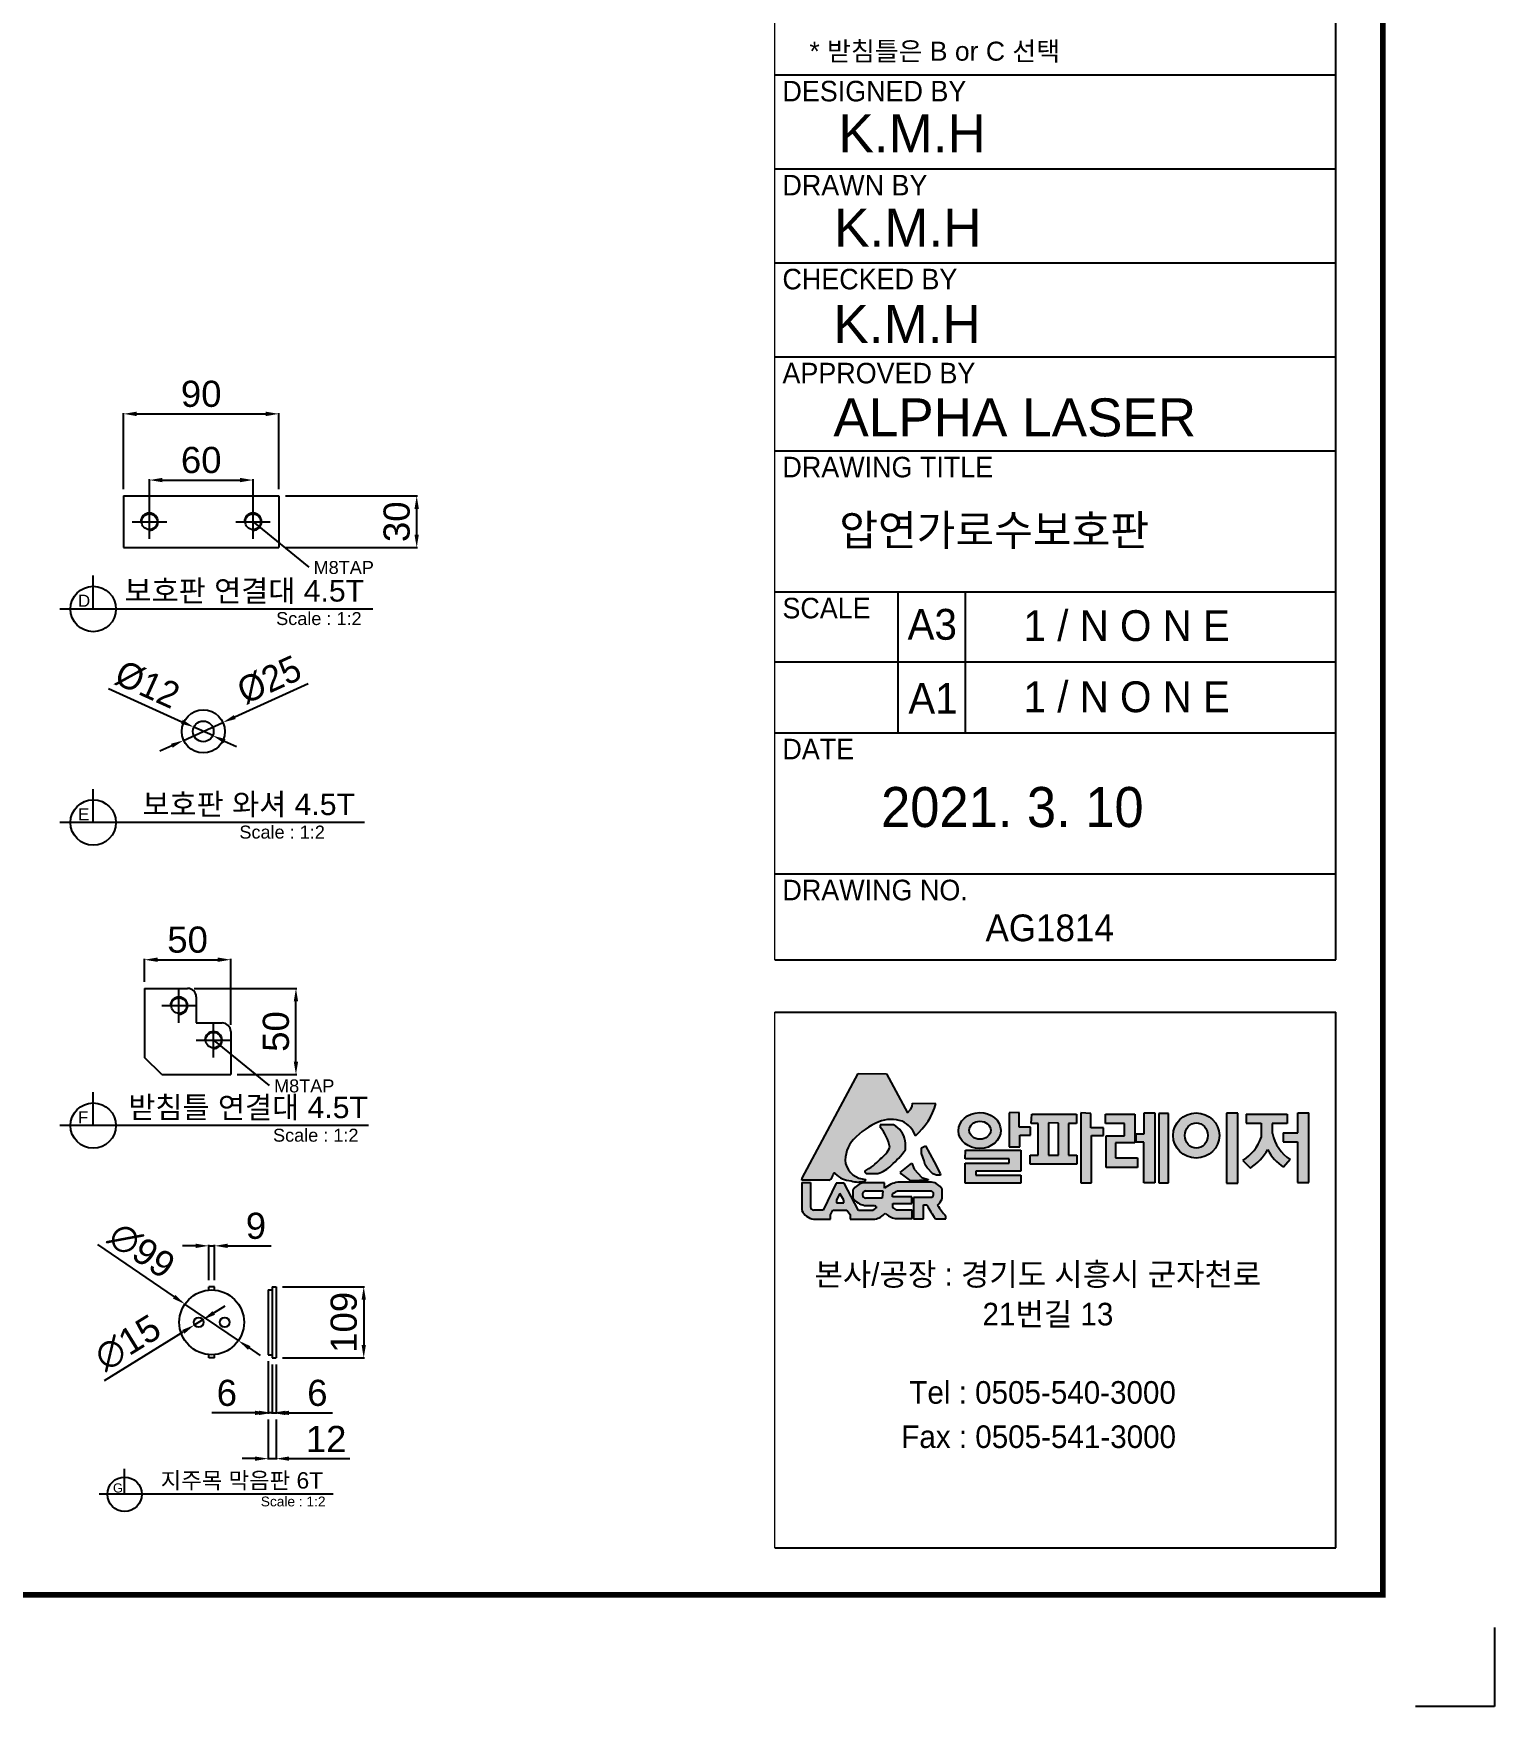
# Model space of a CAD drawing. Header units: millimetres. Extents: x 28890 to 36061, y -49849 to -44778.
# Drawn here: x 33828 to 36061, y -49849 to -47290 of the extents above; entities that cross this region are included whole.
import ezdxf
from ezdxf.enums import TextEntityAlignment as Align

# ---------------------------------------------------------------- set-up
doc = ezdxf.new("R2010")
doc.units = ezdxf.units.MM
doc.layers.add('LAYOUT', color=7, linetype='Continuous')
doc.layers.add('TEXT', color=7, linetype='Continuous')
doc.styles.add('H', font='')
doc.styles.get("Standard").update_dxf_attribs({"font": 'arial.ttf'})
doc.styles.get('H').set_extended_font_data('Dotum')
doc.dimstyles.new('ISO-25', dxfattribs={"dimtxt": 40, "dimasz": 20, "dimexe": 1.25, "dimexo": 10, "dimgap": 10, "dimtad": 1, "dimdec": 0, "dimtxsty": 'Standard', "dimcen": 2.5, "dimclrd": 3, "dimclre": 3, "dimclrt": 3, "dimadec": 0, "dimazin": 0, "dimtfac": 1, "dimtdec": 0, "dimtmove": 0, "dimatfit": 3, "dimfxl": 1, "dimarcsym": 0})

# ---------------------------------------------------------------- blocks, each defined once
blk = doc.blocks.new('*D14')
at = {"color": 3, "lineweight": -2, "transparency": 16777216}
for p, q in [((33965.2, -47987.6), (33965.2, -47871)), ((33985.2, -47872.2), (34182.8, -47872.2)), ((34202.8, -47987.6), (34202.8, -47871))]:
    blk.add_line(p, q, dxfattribs=at)
at = {"color": 3, "transparency": 16777216}
for points in [[(33985.2, -47868.9), (33985.2, -47875.6), (33965.2, -47872.2)], [(34182.8, -47868.9), (34182.8, -47875.6), (34202.8, -47872.2)]]:
    blk.add_solid(points, dxfattribs=at)
at = {"layer": 'Defpoints', "color": 0, "transparency": 16777216}
for p in [(34202.8, -47872.2), (33965.2, -47997.6), (34202.8, -47997.6)]:
    blk.add_point(p, dxfattribs=at)
at = {"color": 3, "transparency": 16777216, "insert": (34084, -47841.8), "char_height": 40, "attachment_point": 5}
blk.add_mtext('90', dxfattribs=at)
blk = doc.blocks.new('*D15')
at = {"color": 3, "lineweight": -2, "transparency": 16777216}
for p, q in [((34212.8, -47997.6), (34414.7, -47997.6)), ((34413.5, -48056.8), (34413.5, -48017.6)), ((34212.8, -48076.8), (34414.7, -48076.8))]:
    blk.add_line(p, q, dxfattribs=at)
at = {"color": 3, "transparency": 16777216}
for points in [[(34410.1, -48017.6), (34416.8, -48017.6), (34413.5, -47997.6)], [(34410.1, -48056.8), (34416.8, -48056.8), (34413.5, -48076.8)]]:
    blk.add_solid(points, dxfattribs=at)
at = {"layer": 'Defpoints', "color": 0, "transparency": 16777216}
for p in [(34202.8, -47997.6), (34413.5, -47997.6), (34202.8, -48076.8)]:
    blk.add_point(p, dxfattribs=at)
at = {"color": 3, "transparency": 16777216, "insert": (34383, -48037.2), "char_height": 40, "attachment_point": 5, "rotation": 90}
blk.add_mtext('30', dxfattribs=at)
blk = doc.blocks.new('*D16')
at = {"color": 3, "lineweight": -2, "transparency": 16777216}
for p, q in [((34247.5, -48284.9), (34135.4, -48335.9)), ((34057.1, -48371.6), (34117.2, -48344.2)), ((34038.9, -48379.9), (34020.7, -48388.2))]:
    blk.add_line(p, q, dxfattribs=at)
at = {"color": 3, "transparency": 16777216}
for points in [[(34134, -48332.9), (34136.8, -48339), (34117.2, -48344.2)], [(34037.6, -48376.8), (34040.3, -48382.9), (34057.1, -48371.6)]]:
    blk.add_solid(points, dxfattribs=at)
at = {"layer": 'Defpoints', "color": 0, "transparency": 16777216}
for p in [(34117.2, -48344.2), (34057.1, -48371.6)]:
    blk.add_point(p, dxfattribs=at)
at = {"color": 3, "transparency": 16777216, "insert": (34188.1, -48279), "char_height": 40, "attachment_point": 5, "rotation": 24.4839}
blk.add_mtext('{\\fMS PGothic|b0|i0|c129|p34;%%C25}', dxfattribs=at)
blk = doc.blocks.new('*D17')
at = {"color": 3, "lineweight": -2, "transparency": 16777216}
for p, q in [((33942.3, -48292.4), (34054.5, -48343.1)), ((34101.6, -48364.4), (34072.7, -48351.4)), ((34119.8, -48372.7), (34138, -48380.9))]:
    blk.add_line(p, q, dxfattribs=at)
at = {"color": 3, "transparency": 16777216}
for points in [[(34055.9, -48340.1), (34053.1, -48346.2), (34072.7, -48351.4)], [(34121.2, -48369.6), (34118.5, -48375.7), (34101.6, -48364.4)]]:
    blk.add_solid(points, dxfattribs=at)
at = {"layer": 'Defpoints', "color": 0, "transparency": 16777216}
for p in [(34072.7, -48351.4), (34101.6, -48364.4)]:
    blk.add_point(p, dxfattribs=at)
at = {"color": 3, "transparency": 16777216, "insert": (34001.7, -48286.3), "char_height": 40, "attachment_point": 5, "rotation": 335.6577}
blk.add_mtext('{\\fMS PGothic|b0|i0|c129|p34;%%C12}', dxfattribs=at)
blk = doc.blocks.new('*D18')
at = {"color": 3, "lineweight": -2, "transparency": 16777216}
for p, q in [((34004.8, -48027.2), (34004.8, -47972.2)), ((34024.8, -47973.5), (34143.2, -47973.5)), ((34163.2, -48027.2), (34163.2, -47972.2))]:
    blk.add_line(p, q, dxfattribs=at)
at = {"color": 3, "transparency": 16777216}
for points in [[(34024.8, -47970.1), (34024.8, -47976.8), (34004.8, -47973.5)], [(34143.2, -47970.1), (34143.2, -47976.8), (34163.2, -47973.5)]]:
    blk.add_solid(points, dxfattribs=at)
at = {"layer": 'Defpoints', "color": 0, "transparency": 16777216}
for p in [(34163.2, -47973.5), (34004.8, -48037.2), (34163.2, -48037.2)]:
    blk.add_point(p, dxfattribs=at)
at = {"color": 3, "transparency": 16777216, "insert": (34084, -47943), "char_height": 40, "attachment_point": 5}
blk.add_mtext('60', dxfattribs=at)
blk = doc.blocks.new('*D20')
at = {"color": 3, "lineweight": -2, "transparency": 16777216}
for p, q in [((33997.2, -48740.9), (33997.2, -48705.8)), ((34017.2, -48707.1), (34109.2, -48707.1)), ((34129.2, -48806.9), (34129.2, -48705.8))]:
    blk.add_line(p, q, dxfattribs=at)
at = {"color": 3, "transparency": 16777216}
for points in [[(34017.2, -48703.7), (34017.2, -48710.4), (33997.2, -48707.1)], [(34109.2, -48703.7), (34109.2, -48710.4), (34129.2, -48707.1)]]:
    blk.add_solid(points, dxfattribs=at)
at = {"layer": 'Defpoints', "color": 0, "transparency": 16777216}
for p in [(34129.2, -48707.1), (33997.2, -48750.9), (34129.2, -48816.9)]:
    blk.add_point(p, dxfattribs=at)
at = {"color": 3, "transparency": 16777216, "insert": (34063.2, -48676.6), "char_height": 40, "attachment_point": 5}
blk.add_mtext('50', dxfattribs=at)
blk = doc.blocks.new('*D21')
at = {"color": 3, "lineweight": -2, "transparency": 16777216}
for p, q in [((34073.2, -48750.9), (34230.1, -48750.9)), ((34228.9, -48862.9), (34228.9, -48770.9)), ((34139.2, -48882.9), (34230.1, -48882.9))]:
    blk.add_line(p, q, dxfattribs=at)
at = {"color": 3, "transparency": 16777216}
for points in [[(34225.5, -48770.9), (34232.2, -48770.9), (34228.9, -48750.9)], [(34225.5, -48862.9), (34232.2, -48862.9), (34228.9, -48882.9)]]:
    blk.add_solid(points, dxfattribs=at)
at = {"layer": 'Defpoints', "color": 0, "transparency": 16777216}
for p in [(34063.2, -48750.9), (34228.9, -48750.9), (34129.2, -48882.9)]:
    blk.add_point(p, dxfattribs=at)
at = {"color": 3, "transparency": 16777216, "insert": (34198.4, -48816.9), "char_height": 40, "attachment_point": 5, "rotation": 90}
blk.add_mtext('50', dxfattribs=at)
blk = doc.blocks.new('*D5')
at = {"color": 3, "lineweight": -2, "transparency": 16777216}
for p, q in [((16880.3, -24788.6), (16997.3, -24868.4)), ((17095.6, -24935.4), (17013.8, -24879.6)), ((17112.1, -24946.7), (17128.6, -24958))]:
    blk.add_line(p, q, dxfattribs=at)
at = {"color": 3, "transparency": 16777216}
for points in [[(16999.2, -24865.6), (16995.4, -24871.1), (17013.8, -24879.6)], [(17114, -24944), (17110.2, -24949.5), (17095.6, -24935.4)]]:
    blk.add_solid(points, dxfattribs=at)
at = {"layer": 'Defpoints', "color": 0, "transparency": 16777216}
for p in [(17013.8, -24879.6), (17095.6, -24935.4)]:
    blk.add_point(p, dxfattribs=at)
at = {"color": 3, "transparency": 16777216, "insert": (16947.7, -24797.7), "char_height": 40, "attachment_point": 5, "rotation": 325.6971}
blk.add_mtext('∅99', dxfattribs=at)
blk = doc.blocks.new('*D6')
at = {"color": 3, "lineweight": -2, "transparency": 16777216}
for p, q in [((17058.1, -24893.1), (17075.1, -24882.5)), ((16890.7, -24996.7), (17011.3, -24922)), ((17041.1, -24903.6), (17028.3, -24911.5))]:
    blk.add_line(p, q, dxfattribs=at)
at = {"color": 3, "transparency": 16777216}
for points in [[(17056.3, -24890.2), (17059.8, -24895.9), (17041.1, -24903.6)], [(17009.6, -24919.2), (17013.1, -24924.8), (17028.3, -24911.5)]]:
    blk.add_solid(points, dxfattribs=at)
at = {"layer": 'Defpoints', "color": 0, "transparency": 16777216}
for p in [(17028.3, -24911.5), (17041.1, -24903.6)]:
    blk.add_point(p, dxfattribs=at)
at = {"color": 3, "transparency": 16777216, "insert": (16926.5, -24938.8), "char_height": 40, "attachment_point": 5, "rotation": 31.7725}
blk.add_mtext('∅15', dxfattribs=at)
blk = doc.blocks.new('*D7')
at = {"color": 3, "lineweight": -2, "transparency": 16777216}
for p, q in [((17030.2, -24790.5), (17010.2, -24790.5)), ((17050.2, -24843), (17050.2, -24789.2)), ((17050.2, -24790.5), (17059.2, -24790.5)), ((17059.2, -24843), (17059.2, -24789.2)), ((17079.2, -24790.5), (17145.5, -24790.5))]:
    blk.add_line(p, q, dxfattribs=at)
at = {"color": 3, "transparency": 16777216}
for points in [[(17030.2, -24787.2), (17030.2, -24793.8), (17050.2, -24790.5)], [(17079.2, -24787.2), (17079.2, -24793.8), (17059.2, -24790.5)]]:
    blk.add_solid(points, dxfattribs=at)
at = {"layer": 'Defpoints', "color": 0, "transparency": 16777216}
for p in [(17059.2, -24790.5), (17050.2, -24853), (17059.2, -24853)]:
    blk.add_point(p, dxfattribs=at)
at = {"color": 3, "transparency": 16777216, "insert": (17122.4, -24760.1), "char_height": 40, "attachment_point": 5}
blk.add_mtext('9', dxfattribs=at)
blk = doc.blocks.new('*D8')
at = {"color": 3, "lineweight": -2, "transparency": 16777216}
for p, q in [((17163.1, -24853), (17288.5, -24853)), ((17287.2, -24873), (17287.2, -24942)), ((17163.1, -24962), (17288.5, -24962))]:
    blk.add_line(p, q, dxfattribs=at)
at = {"color": 3, "transparency": 16777216}
for points in [[(17283.9, -24873), (17290.5, -24873), (17287.2, -24853)], [(17283.9, -24942), (17290.5, -24942), (17287.2, -24962)]]:
    blk.add_solid(points, dxfattribs=at)
at = {"layer": 'Defpoints', "color": 0, "transparency": 16777216}
for p in [(17153.1, -24853), (17153.1, -24962), (17287.2, -24962)]:
    blk.add_point(p, dxfattribs=at)
at = {"color": 3, "transparency": 16777216, "insert": (17256.8, -24907.5), "char_height": 40, "attachment_point": 5, "rotation": 90}
blk.add_mtext('109', dxfattribs=at)
blk = doc.blocks.new('*D9')
at = {"color": 3, "lineweight": -2, "transparency": 16777216}
for p, q in [((17147.1, -24972), (17147.1, -25047.3)), ((17153.1, -24972), (17153.1, -25047.3)), ((17127.1, -25046), (17107.1, -25046)), ((17147.1, -25046), (17153.1, -25046)), ((17173.1, -25046), (17239.5, -25046))]:
    blk.add_line(p, q, dxfattribs=at)
at = {"color": 3, "transparency": 16777216}
for points in [[(17127.1, -25042.7), (17127.1, -25049.3), (17147.1, -25046)], [(17173.1, -25042.7), (17173.1, -25049.3), (17153.1, -25046)]]:
    blk.add_solid(points, dxfattribs=at)
at = {"layer": 'Defpoints', "color": 0, "transparency": 16777216}
for p in [(17147.1, -24962), (17153.1, -24962), (17153.1, -25046)]:
    blk.add_point(p, dxfattribs=at)
at = {"color": 3, "transparency": 16777216, "insert": (17216.3, -25015.6), "char_height": 40, "attachment_point": 5}
blk.add_mtext('6', dxfattribs=at)
blk = doc.blocks.new('*D10')
at = {"color": 3, "lineweight": -2, "transparency": 16777216}
for p, q in [((17141.1, -24967), (17141.1, -25047.3)), ((17147.1, -24972), (17147.1, -25047.3)), ((17121.1, -25046), (17054.7, -25046)), ((17147.1, -25046), (17141.1, -25046)), ((17167.1, -25046), (17187.1, -25046))]:
    blk.add_line(p, q, dxfattribs=at)
at = {"color": 3, "transparency": 16777216}
for points in [[(17121.1, -25042.7), (17121.1, -25049.3), (17141.1, -25046)], [(17167.1, -25042.7), (17167.1, -25049.3), (17147.1, -25046)]]:
    blk.add_solid(points, dxfattribs=at)
at = {"layer": 'Defpoints', "color": 0, "transparency": 16777216}
for p in [(17141.1, -24957), (17147.1, -24962), (17141.1, -25046)]:
    blk.add_point(p, dxfattribs=at)
at = {"color": 3, "transparency": 16777216, "insert": (17077.9, -25015.6), "char_height": 40, "attachment_point": 5}
blk.add_mtext('6', dxfattribs=at)
blk = doc.blocks.new('*D11')
at = {"color": 3, "lineweight": -2, "transparency": 16777216}
for p, q in [((17141.1, -25056), (17141.1, -25117.3)), ((17153.1, -25056), (17153.1, -25117.3)), ((17121.1, -25116), (17101.1, -25116)), ((17141.1, -25116), (17153.1, -25116)), ((17173.1, -25116), (17266.2, -25116))]:
    blk.add_line(p, q, dxfattribs=at)
at = {"color": 3, "transparency": 16777216}
for points in [[(17121.1, -25112.7), (17121.1, -25119.3), (17141.1, -25116)], [(17173.1, -25112.7), (17173.1, -25119.3), (17153.1, -25116)]]:
    blk.add_solid(points, dxfattribs=at)
at = {"layer": 'Defpoints', "color": 0, "transparency": 16777216}
for p in [(17141.1, -25046), (17153.1, -25046), (17153.1, -25116)]:
    blk.add_point(p, dxfattribs=at)
at = {"color": 3, "transparency": 16777216, "insert": (17229.7, -25085.9), "char_height": 40, "attachment_point": 5}
blk.add_mtext('12', dxfattribs=at)
blk = doc.blocks.new('A$C25B221E0')
at = {"color": 1}
for p, q in [((0, -26.4), (0, 26.4)), ((-26.4, 0), (26.4, 0))]:
    blk.add_line(p, q, dxfattribs=at)
blk.add_line((0, 0), (85.3, -69.6))
blk.add_circle((0, 0), 11.9)
at = {"color": 4}
blk.add_arc((0, 0), 13.2, 270, 180, dxfattribs=at)
blk.add_text('M8TAP', height=19.8).set_placement((92.6, -79.9))
blk = doc.blocks.new('A$C2C0F6B7D')
for p, q in [((0, 109), (-9, 109)), ((-9, 103.8), (-9, 109)), ((0, 103.8), (0, 109)), ((81.9, 104), (87.9, 104)), ((81.9, 104), (81.9, 5)), ((87.9, 109), (93.9, 109)), ((87.9, 109), (87.9, 0)), ((93.9, 109), (93.9, 0)), ((-9, 0), (-9, 5.2)), ((0, 0), (-9, 0)), ((0, 0), (0, 5.2)), ((81.9, 5), (87.9, 5)), ((87.9, 0), (93.9, 0)), ((-137.7, -208.4), (-137.7, -169.6)), ((181.4, -208.4), (-176.5, -208.4))]:
    blk.add_line(p, q)
for centre, radius in [((-4.5, 54.5), 49.5), ((-24.5, 54.5), 7.5), ((15.5, 54.5), 7.5), ((-137.7, -208.4), 26.3)]:
    blk.add_circle(centre, radius)
blk.add_text('G', height=14).set_placement((-155.4, -205.8))
at = {"layer": 'TEXT'}
blk.add_text('지주목 막음판 6T', height=25, dxfattribs=at).set_placement((41.8, -199.8), align=Align.CENTER)
blk.add_text('Scale : 1:2', height=15, dxfattribs=at).set_placement((70.6, -227))
for p1, p2, picture, middle in [((36.4, 26.6), (-45.4, 82.4), '*D5', (-111.5, 164.3)), ((-18.1, 58.4), (-30.9, 50.6), '*D6', (-132.7, 23.3))]:
    dim = blk.add_diameter_dim_2p(p1=p1, p2=p2, dimstyle='ISO-25')
    dim.commit()
    dim.dimension.update_dxf_attribs({"geometry": picture, "text_midpoint": middle, "insert": (-17059.2, 24962)})
for base, p1, p2, picture, middle in [((0, 171.5), (-9, 109), (0, 109), '*D7', (63.2, 202)), ((81.9, -84), (87.9, 0), (81.9, 5), '*D10', (18.7, -53.5)), ((93.9, -84), (87.9, 0), (93.9, 0), '*D9', (157.1, -53.5)), ((93.9, -154), (81.9, -84), (93.9, -84), '*D11', (170.5, -123.9))]:
    dim = blk.add_linear_dim(base=base, p1=p1, p2=p2, dimstyle='ISO-25')
    dim.commit()
    dim.dimension.update_dxf_attribs({"geometry": picture, "text_midpoint": middle, "insert": (-17059.2, 24962)})
dim = blk.add_linear_dim(base=(228, 0), p1=(93.9, 109), p2=(93.9, 0), angle=90, dimstyle='ISO-25')
dim.commit()
dim.dimension.update_dxf_attribs({"geometry": '*D8', "text_midpoint": (197.6, 54.5), "insert": (-17059.2, 24962)})

msp = doc.modelspace()

# ---------------------------------------------------------------- hatches: boundary and pattern name
h = msp.add_hatch(color=256)
h.dxf.hatch_style = 1
h.set_gradient(color1=(255, 0, 0), color2=(255, 159, 127), tint=1)
h.paths.add_polyline_path([(35002.8, -49041.1), (35002.6, -49044.5), (35044.2, -49044.5, 0.214284), (35050.2, -49035, -0.655828), (35053.1, -49034.2, 0.18567), (35077.8, -49045.4, 0.148851), (35099.2, -49045.5, 0.404174), (35099.8, -49043.1, -0.316733), (35069, -49018.9, -0.221534), (35081.5, -48982, -0.105066), (35119.9, -48955.2, -0.185229), (35155.8, -48954.1, -0.196064), (35176.1, -48976.5, 0.141597), (35207.4, -48927.1), (35171.7, -48926.7), (35171, -48931.5), (35168.3, -48936), (35164.1, -48941.5), (35131.7, -48881.4), (35088.3, -48881.1)])
h.paths.add_polyline_path([(35122.4, -49011.7, -0.08303), (35098.4, -49030.6, 0.230034), (35100.9, -49034.1, 0.021204), (35118.7, -49033.9, 0.137848), (35139, -49021.7, 0.057638), (35160.7, -48997.9, 0.060436), (35160.5, -48984, 0.2375), (35142.7, -48959.8), (35121.9, -48959.8), (35121.9, -48962.9, -0.121183), (35137.1, -48993.8, -0.135167)], flags=17)
h.paths.add_polyline_path([(35174, -49027.6), (35170.5, -49018.1), (35152.5, -49032.7, 0.044378), (35168.4, -49045.3), (35195.6, -49044.2), (35195.6, -49043.1), (35186, -49040.1)], flags=17)
h.paths.add_polyline_path([(35191.1, -49020.7), (35193.9, -49025.3), (35202.8, -49034.4), (35208.1, -49036.5), (35214.2, -49036.5), (35214.1, -49034.2), (35204.5, -49016.1), (35191.2, -48991.7), (35185.4, -48994.8), (35185.4, -49003.3), (35189.5, -49014.5)])
h.paths.add_polyline_path([(35021.3, -49090, -0.419155), (35015.8, -49085), (35015.8, -49048), (35002.5, -49048), (35002.5, -49090.6, 0.254457), (35020.2, -49103.8), (35046, -49103.8), (35046, -49097.2), (35049.8, -49090.2), (35071.3, -49090.2), (35076.2, -49097), (35076.2, -49103.8), (35114.2, -49103.8, 0.190479), (35129.7, -49094.6, 0.147735), (35145, -49103.1), (35170.8, -49103.1), (35170.8, -49090), (35147.1, -49090, -0.052449), (35141.3, -49085.9), (35141.3, -49079.7), (35170.4, -49079.7), (35170.4, -49069.7), (35141.2, -49069.7), (35141.2, -49065.3, -0.044761), (35148.8, -49060.7), (35200, -49060.7, -0.648836), (35201.1, -49070.7), (35173.3, -49070.7), (35173.3, -49103.5), (35188.2, -49103.5), (35188.2, -49082.2), (35193.3, -49082.2, 0.01692), (35206.6, -49103.4), (35222.5, -49103.4), (35222.5, -49099.1, -0.024318), (35209.7, -49082.6, 0.064908), (35217.1, -49072.9), (35217.1, -49058.1, 0.229002), (35200.6, -49047.4), (35148.9, -49047.4, 0.127003), (35128.8, -49056.6), (35128.8, -49048.3), (35096.6, -49048.3, 0.22689), (35080.5, -49059.7), (35080.5, -49071.9, 0.193483), (35098, -49082.8), (35113.7, -49082.8, 0.030046), (35116.7, -49086, 0.136716), (35111.5, -49090.9), (35089, -49090.9), (35066.9, -49049.1), (35055, -49049.1), (35034.8, -49090)])
h.paths.add_polyline_path([(35055.5, -49078.7), (35055.5, -49074.5), (35060.5, -49064.6), (35066.5, -49075), (35066.5, -49078.7)], flags=16)
h.paths.add_polyline_path([(35099.4, -49060.7), (35126.4, -49060.7), (35125.3, -49071.7), (35100.4, -49071.7, -0.924958)], flags=16)
edge = h.paths.add_edge_path()
edge.add_ellipse((35274.2, -48968.4), major_axis=(-32.3, -0.4), ratio=0.850598, start_angle=0, end_angle=360)
edge = h.paths.add_edge_path(flags=16)
edge.add_ellipse((35274.7, -48967.9), major_axis=(-16.4, 0), ratio=0.843368, start_angle=0, end_angle=360)
h.paths.add_polyline_path([(35337.3, -48998.4), (35252.5, -48998.4), (35252, -49011.5), (35319.3, -49011.5), (35319.3, -49018.3), (35252.2, -49018.3), (35252.2, -49048.8), (35337, -49048.8), (35337, -49036.8), (35268.5, -49036.8), (35268.5, -49030.3), (35337.3, -49030.3)])
h.paths.add_polyline_path([(35319.1, -48993.5), (35335.8, -48993.5), (35335.8, -48975.4), (35352, -48975.4), (35352, -48963), (35334.5, -48963), (35334.5, -48940.9), (35319.1, -48941.2)])
h.paths.add_polyline_path([(35363.6, -48957.5), (35363.6, -49005.8), (35351.3, -49005.8), (35351.3, -49020), (35422.9, -49020), (35422.9, -49005.9), (35410, -49005.9), (35410, -48957.5), (35422.4, -48957.5), (35422.4, -48943.3), (35353.8, -48943.3), (35353, -48957.5)])
h.paths.add_polyline_path([(35379.6, -48956.7), (35394.8, -48957), (35394.8, -49005.9), (35379.6, -49005.9)], flags=16)
h.paths.add_polyline_path([(35444.1, -48964.2), (35444.1, -48942.1), (35428.7, -48941.3), (35428.7, -49048.1), (35445.3, -49048.1), (35445.3, -48976), (35463.5, -48976), (35463.5, -48964.2)])
h.paths.add_polyline_path([(35482, -48987.4), (35511.3, -48987.4), (35511.3, -48943.2), (35466.7, -48943.2), (35466.8, -48957.5), (35495.6, -48957.5), (35495.6, -48976.2), (35467.5, -48976.2), (35467.5, -49024.7), (35515.5, -49024.7), (35515.5, -49009.9), (35482, -49009.9)])
h.paths.add_polyline_path([(35525.5, -49048.3), (35541.9, -49048.3), (35541.9, -48941.4), (35525.7, -48941.4), (35525.7, -48973.6), (35513.7, -48973.6), (35513.5, -48986), (35525.5, -48986)])
h.paths.add_polyline_path([(35548.1, -49048.4), (35562.9, -49048.4), (35562.9, -48942.2), (35548.1, -48942.2)])
edge = h.paths.add_edge_path()
edge.add_ellipse((35605.4, -48976), major_axis=(-35.4, 0), ratio=0.974401, start_angle=0, end_angle=360)
edge = h.paths.add_edge_path(flags=16)
edge.add_ellipse((35605.5, -48976), major_axis=(0, -19.4), ratio=0.89757, start_angle=0, end_angle=360)
h.paths.add_polyline_path([(35651.4, -49048.8), (35669.2, -49048.8), (35669.2, -48941.6), (35651.4, -48941.7)])
h.paths.add_polyline_path([(35714.7, -48997.6, 0.121385), (35738.9, -49024.6), (35749, -49012.8, -0.196928), (35721.7, -48972.8), (35721.7, -48957.6), (35744.5, -48957.6), (35744.5, -48943.1), (35681.6, -48943.1), (35681.6, -48957.3), (35704.5, -48957.3), (35704.5, -48978.8, -0.181097), (35676.7, -49014), (35688.2, -49025.7, 0.109226)])
h.paths.add_polyline_path([(35777.6, -48941.4), (35760.7, -48941.4), (35760.7, -48971.7), (35738.4, -48971.7), (35738.4, -48985.7), (35760.3, -48985.7), (35760.3, -49047.9), (35777.6, -49047.9)])

# ---------------------------------------------------------------- linework, layer by layer
at = {"color": 0, "lineweight": 20}
for p, q in [((34961.3, -48707.2), (34961.3, -45772.4)), ((34961.3, -49606.7), (34961.3, -48787.5))]:
    msp.add_line(p, q, dxfattribs=at)
for p, q in [((35818.8, -48707.2), (35818.8, -45772.4)), ((34961.3, -47353.6), (35818.8, -47353.6)), ((34961.3, -47497.4), (35818.8, -47497.4)), ((34961.3, -47641.1), (35818.8, -47641.1)), ((34961.3, -47784.9), (35818.8, -47784.9)), ((34961.3, -47928.6), (35818.8, -47928.6)), ((33965.2, -47997.6), (33965.2, -48076.8)), ((33965.2, -47997.6), (34202.8, -47997.6)), ((34202.8, -47997.6), (34202.8, -48076.8)), ((34163.2, -48037.2), (34248.5, -48106.8)), ((33965.2, -48076.8), (34202.8, -48076.8)), ((33918.9, -48170.7), (33918.9, -48119.5)), ((34961.3, -48144.2), (35818.8, -48144.2)), ((35149.3, -48144.2), (35149.3, -48359.9)), ((35252.3, -48144.2), (35252.3, -48359.9)), ((34346.4, -48170.7), (33867.7, -48170.7)), ((35818.8, -48252.1), (34961.3, -48252.1)), ((34961.3, -48359.9), (35818.8, -48359.9)), ((33918.9, -48497.3), (33918.9, -48446.1)), ((34333.8, -48497.3), (33867.7, -48497.3)), ((34961.3, -48575.5), (35818.8, -48575.5)), ((34961.3, -48707.2), (35818.8, -48707.2)), ((33997.2, -48750.9), (33997.2, -48856.5)), ((33997.2, -48750.9), (34063.2, -48750.9)), ((34076.4, -48764.1), (34076.4, -48803.7)), ((34961.3, -48787.5), (35818.8, -48787.5)), ((35818.8, -49606.7), (35818.8, -48787.5)), ((34076.4, -48803.7), (34116, -48803.7)), ((34129.2, -48816.9), (34129.2, -48882.9)), ((34023.6, -48882.9), (33997.2, -48856.5)), ((34023.6, -48882.9), (34129.2, -48882.9)), ((35002.8, -49041.1), (35088.3, -48881.1)), ((35088.3, -48881.1), (35131.7, -48881.4)), ((35131.7, -48881.4), (35164.1, -48941.5)), ((33918.9, -48960.8), (33918.9, -48909.6)), ((35171, -48931.5), (35171.7, -48926.7)), ((35171.7, -48926.7), (35207.4, -48927.1)), ((35164.1, -48941.5), (35168.3, -48936)), ((35168.3, -48936), (35171, -48931.5)), ((35334.5, -48940.9), (35319.1, -48941.2)), ((35319.1, -48941.2), (35319.1, -48993.5)), ((35334.5, -48963), (35334.5, -48940.9)), ((35353, -48957.5), (35353.8, -48943.3)), ((35353.8, -48943.3), (35422.4, -48943.3)), ((35422.4, -48943.3), (35422.4, -48957.5)), ((35428.7, -48941.3), (35428.7, -49048.1)), ((35444.1, -48942.1), (35428.7, -48941.3)), ((35444.1, -48964.2), (35444.1, -48942.1)), ((35466.7, -48943.2), (35511.3, -48943.2)), ((35466.8, -48957.5), (35466.7, -48943.2)), ((35511.3, -48943.2), (35511.3, -48987.4)), ((35525.7, -48973.6), (35525.7, -48941.4)), ((35525.7, -48941.4), (35541.9, -48941.4)), ((35541.9, -48941.4), (35541.9, -49048.3)), ((35548.1, -48942.2), (35548.1, -49048.4)), ((35562.9, -48942.2), (35548.1, -48942.2)), ((35562.9, -49048.4), (35562.9, -48942.2)), ((35669.2, -48941.6), (35651.4, -48941.7)), ((35651.4, -48941.7), (35651.4, -49048.8)), ((35669.2, -49048.8), (35669.2, -48941.6)), ((35681.6, -48943.1), (35744.5, -48943.1)), ((35681.6, -48943.1), (35681.6, -48957.3)), ((35744.5, -48943.1), (35744.5, -48957.6)), ((35760.7, -48971.7), (35760.7, -48941.4)), ((35760.7, -48941.4), (35777.6, -48941.4)), ((35777.6, -49047.9), (35777.6, -48941.4)), ((34340, -48960.8), (33867.7, -48960.8)), ((35142.7, -48959.8), (35121.9, -48959.8)), ((35121.9, -48959.8), (35121.9, -48962.9)), ((35352, -48963), (35334.5, -48963)), ((35335.8, -48993.5), (35335.8, -48975.4)), ((35335.8, -48975.4), (35352, -48975.4)), ((35352, -48975.4), (35352, -48963)), ((35363.6, -48957.5), (35353, -48957.5)), ((35363.6, -49005.8), (35363.6, -48957.5)), ((35379.6, -48956.7), (35379.6, -49005.9)), ((35394.8, -48957), (35379.6, -48956.7)), ((35394.8, -49005.9), (35394.8, -48957)), ((35422.4, -48957.5), (35410, -48957.5)), ((35410, -48957.5), (35410, -49005.9)), ((35463.5, -48964.2), (35444.1, -48964.2)), ((35445.3, -49048.1), (35445.3, -48976)), ((35445.3, -48976), (35463.5, -48976)), ((35463.5, -48976), (35463.5, -48964.2)), ((35495.6, -48957.5), (35466.8, -48957.5)), ((35467.5, -49024.7), (35467.5, -48976.2)), ((35467.5, -48976.2), (35495.6, -48976.2)), ((35495.6, -48976.2), (35495.6, -48957.5)), ((35513.5, -48986), (35513.7, -48973.6)), ((35513.7, -48973.6), (35525.7, -48973.6)), ((35681.6, -48957.3), (35704.5, -48957.3)), ((35704.5, -48957.3), (35704.5, -48978.8)), ((35744.5, -48957.6), (35721.7, -48957.6)), ((35721.7, -48957.6), (35721.7, -48972.8)), ((35738.4, -48971.7), (35738.4, -48985.7)), ((35738.4, -48971.7), (35760.7, -48971.7)), ((35185.4, -48994.8), (35191.2, -48991.7)), ((35185.4, -49003.3), (35185.4, -48994.8)), ((35189.5, -49014.5), (35185.4, -49003.3)), ((35191.3, -48991.9), (35204.5, -49016.1)), ((35252, -49011.5), (35252.5, -48998.4)), ((35252.5, -48998.4), (35337.3, -48998.4)), ((35319.1, -48993.5), (35335.8, -48993.5)), ((35337.3, -48998.4), (35337.3, -49030.3)), ((35511.3, -48987.4), (35482, -48987.4)), ((35482, -48987.4), (35482, -49009.9)), ((35525.5, -48986), (35513.5, -48986)), ((35525.5, -49048.3), (35525.5, -48986)), ((35738.4, -48985.7), (35760.3, -48985.7)), ((35760.3, -48985.7), (35760.3, -49047.9)), ((35152.5, -49032.7), (35170.5, -49018.1)), ((35170.5, -49018.1), (35174, -49027.6)), ((35174, -49027.6), (35186, -49040.1)), ((35191.1, -49020.7), (35189.5, -49014.5)), ((35193.9, -49025.3), (35191.1, -49020.7)), ((35202.8, -49034.4), (35193.9, -49025.3)), ((35204.5, -49016.1), (35214.1, -49034.2)), ((35319.3, -49011.5), (35252, -49011.5)), ((35252.2, -49048.8), (35252.2, -49018.3)), ((35252.2, -49018.3), (35319.3, -49018.3)), ((35319.3, -49018.3), (35319.3, -49011.5)), ((35351.3, -49020), (35351.3, -49005.8)), ((35351.3, -49005.8), (35363.6, -49005.8)), ((35422.9, -49020), (35351.3, -49020)), ((35379.6, -49005.9), (35394.8, -49005.9)), ((35410, -49005.9), (35422.9, -49005.9)), ((35422.9, -49005.9), (35422.9, -49020)), ((35515.5, -49024.7), (35467.5, -49024.7)), ((35482, -49009.9), (35515.5, -49009.9)), ((35515.5, -49009.9), (35515.5, -49024.7)), ((35676.7, -49014), (35688.2, -49025.7)), ((35749, -49012.8), (35738.9, -49024.6)), ((35002.5, -49048), (35015.8, -49048)), ((35002.5, -49048), (35002.5, -49090.6)), ((35002.6, -49044.5), (35002.8, -49041.1)), ((35044.2, -49044.5), (35002.6, -49044.5)), ((35015.8, -49048), (35015.8, -49085)), ((35055, -49049.1), (35034.8, -49090)), ((35066.9, -49049.1), (35055, -49049.1)), ((35089, -49090.9), (35066.9, -49049.1)), ((35128.8, -49048.3), (35096.6, -49048.3)), ((35128.8, -49056.6), (35128.8, -49048.3)), ((35200.6, -49047.4), (35148.9, -49047.4)), ((35195.6, -49044.2), (35168.4, -49045.3)), ((35186, -49040.1), (35195.6, -49043.1)), ((35195.6, -49043.1), (35195.6, -49044.2)), ((35208.1, -49036.5), (35202.8, -49034.4)), ((35214.2, -49036.5), (35208.1, -49036.5)), ((35214.1, -49034.2), (35214.2, -49036.5)), ((35337, -49048.8), (35252.2, -49048.8)), ((35337.3, -49030.3), (35268.5, -49030.3)), ((35268.5, -49030.3), (35268.5, -49036.8)), ((35268.5, -49036.8), (35337, -49036.8)), ((35337, -49036.8), (35337, -49048.8)), ((35428.7, -49048.1), (35445.3, -49048.1)), ((35541.9, -49048.3), (35525.5, -49048.3)), ((35548.1, -49048.4), (35562.9, -49048.4)), ((35651.4, -49048.8), (35669.2, -49048.8)), ((35760.3, -49047.9), (35777.6, -49047.9)), ((35060.5, -49064.6), (35055.5, -49074.5)), ((35055.5, -49074.5), (35055.5, -49078.7)), ((35055.5, -49078.7), (35066.5, -49078.7)), ((35066.5, -49075), (35060.5, -49064.6)), ((35066.5, -49078.7), (35066.5, -49075)), ((35080.5, -49059.7), (35080.5, -49071.9)), ((35099.4, -49060.7), (35126.4, -49060.7)), ((35125.3, -49071.7), (35100.3, -49071.7)), ((35126.4, -49060.7), (35125.3, -49071.7)), ((35141.2, -49069.7), (35141.2, -49065.3)), ((35170.4, -49069.7), (35141.2, -49069.7)), ((35141.3, -49085.9), (35141.3, -49079.7)), ((35141.3, -49079.7), (35170.4, -49079.7)), ((35148.8, -49060.7), (35200, -49060.7)), ((35170.4, -49079.7), (35170.4, -49069.7)), ((35201.1, -49070.7), (35173.3, -49070.7)), ((35173.3, -49070.7), (35173.3, -49103.5)), ((35217.1, -49072.9), (35217.1, -49058.1)), ((35020.2, -49103.8), (35046, -49103.8)), ((35034.8, -49090), (35020.8, -49090)), ((35046, -49097.2), (35049.8, -49090.2)), ((35046, -49103.8), (35046, -49097.2)), ((35049.8, -49090.2), (35071.3, -49090.2)), ((35071.3, -49090.2), (35076.2, -49097)), ((35076.2, -49097), (35076.2, -49103.8)), ((35076.2, -49103.8), (35114.2, -49103.8)), ((35111.5, -49090.9), (35089, -49090.9)), ((35098, -49082.8), (35113.7, -49082.8)), ((35145, -49103.1), (35170.8, -49103.1)), ((35170.8, -49090), (35147.1, -49090)), ((35170.8, -49103.1), (35170.8, -49090)), ((35173.3, -49103.5), (35188.2, -49103.5)), ((35188.2, -49103.5), (35188.2, -49082.2)), ((35188.2, -49082.2), (35193.3, -49082.2)), ((35206.6, -49103.4), (35222.5, -49103.4)), ((35222.5, -49103.4), (35222.5, -49099.1)), ((34961.3, -49606.7), (35818.8, -49606.7)), ((36061.5, -49728.6), (36061.5, -49849.3)), ((36061.5, -49849.3), (35940.7, -49849.3))]:
    msp.add_line(p, q)
at = {"color": 1}
for p, q in [((34004.8, -48063.6), (34004.8, -48010.8)), ((34163.2, -48063.6), (34163.2, -48010.8)), ((33978.4, -48037.2), (34031.2, -48037.2)), ((34136.8, -48037.2), (34189.6, -48037.2)), ((34050, -48803.7), (34050, -48750.9)), ((34023.6, -48777.3), (34076.4, -48777.3))]:
    msp.add_line(p, q, dxfattribs=at)
for centre, radius in [((34004.8, -48037.2), 11.9), ((34163.2, -48037.2), 11.9), ((33918.9, -48170.7), 34.7), ((34087.2, -48357.9), 33), ((34087.2, -48357.9), 15.8), ((33918.9, -48497.3), 34.7), ((34050, -48777.3), 11.9), ((33918.9, -48960.8), 34.7)]:
    msp.add_circle(centre, radius)
at = {"color": 4}
for centre in [(34004.8, -48037.2), (34163.2, -48037.2), (34050, -48777.3)]:
    msp.add_arc(centre, 13.2, 270, 180, dxfattribs=at)
for centre, radius, start, end in [((34063.2, -48764.1), 13.2, 0, 90), ((34116, -48816.9), 13.2, 0, 90), ((35139.4, -49001.4), 50.1, 70.8979, 112.8751), ((35106.3, -48897.5), 105.4, 311.4509, 343.6881), ((35163.7, -49059), 112.7, 112.8742, 136.8648), ((35066.6, -49009.2), 72.1, 12.3605, 39.9987), ((35127.5, -48989.6), 33.4, 9.6034, 63.0444), ((35138.4, -48990.2), 40.1, 19.9375, 64.3092), ((35784.2, -48959.5), 63.8, 192.0664, 236.6287), ((35114.9, -49013.8), 46.1, 136.3749, 186.3397), ((35081.5, -48982), 1.683747541392222e-12, 159.4993, 330.6422), ((35097.2, -48976.1), 43.6, 305.2379, 336.0294), ((35046.7, -48915.7), 140.5, 311.0403, 324.2354), ((35103.7, -48991.9), 57.3, 354.0601, 7.8943), ((35643.6, -48959.3), 63.9, 301.1839, 342.2433), ((35637.9, -48951.5), 89.6, 304.1443, 329.0781), ((35781.6, -48961.9), 75.8, 208.0421, 235.7261), ((35101.6, -49009.2), 34, 196.6209, 266.9197), ((35054, -48949.6), 92.4, 298.744, 317.7294), ((35107.2, -48991.7), 43.7, 285.2841, 316.6787), ((35036.6, -49033.1), 13.8, 303.6229, 352.0073), ((35051.8, -49035.2), 1.62, 38.9695, 171.9523), ((35080, -49007.6), 37.8, 224.5251, 266.5984), ((35053.1, -49034.2), 1.287571649299934e-12, 41.2759, 185.3558), ((35088.6, -49010.4), 36.7, 252.9152, 285.3632), ((35100.5, -49070.8), 22.8, 99.81, 150.9436), ((35098.3, -49044), 1.74, 270.9412, 29.2318), ((35103.3, -49029.8), 4.93, 188.8476, 240.6661), ((35107.5, -48824.4), 209.8, 268.191, 273.05), ((35156.7, -49090.9), 44.3, 100.1161, 129.0681), ((35231.7, -48950), 114.4, 226.2191, 236.3831), ((35197.7, -49069.8), 22.6, 31.1703, 82.764), ((35102.9, -49055.5), 27.7, 216.163, 259.9649), ((35100.4, -49066.2), 5.52, 99.6386, 269.2912), ((35170.4, -49105.7), 49.9, 115.6034, 125.855), ((35198.4, -49066), 5.47, 300.2822, 72.1901), ((35176.3, -49049.6), 46.9, 315.4182, 330.2733), ((35023.5, -49080.9), 23.1, 204.7787, 261.884), ((35021, -49084.8), 5.21, 182.0619, 266.9731), ((35122.9, -49097.9), 13.4, 117.1825, 148.3224), ((35142.1, -49059.3), 36.8, 219.5763, 226.4602), ((35110.3, -49079.6), 24.5, 279.1517, 322.2895), ((35151.5, -49073.5), 30.3, 224.0335, 257.6487), ((35163.8, -49060.2), 34.1, 228.6667, 240.6761), ((35513, -48896.4), 369.7, 210.1657, 214.0431), ((35386.4, -48959.8), 215.2, 214.799, 220.3711)]:
    msp.add_arc(centre, radius, start, end)
for centre, major_axis, ratio in [((35274.2, -48968.4), (-32.3, -0.4), 0.850598), ((35605.4, -48976), (-35.4, 0), 0.974401), ((35274.7, -48967.9), (-16.4, 0), 0.843368), ((35605.5, -48976), (0, -19.4), 0.89757)]:
    msp.add_ellipse(centre, major_axis=major_axis, ratio=ratio)
at = {"layer": 'LAYOUT'}
for p, q in [((35890.7, -49678.6), (35890.7, -48910.2)), ((33927, -49678.6), (35890.7, -49678.6))]:
    msp.add_line(p, q, dxfattribs=at)
at = {"layer": 'LAYOUT', "const_width": 8.54}
msp.add_lwpolyline([(29060.5, -49678.6), (35890.7, -49678.6), (35890.7, -44948.7), (29060.5, -44948.7)], close=True, dxfattribs=at)

# ---------------------------------------------------------------- block references
for name, p in [('A$C25B221E0', (34102.8, -48830.1)), ('A$C2C0F6B7D', (34104.5, -49316.2))]:
    msp.add_blockref(name, p)

# ---------------------------------------------------------------- texts
for s, height, p in [('  * 받침틀은 B or C 선택', 29.04, (34991.4, -47332)), ('K.M.H', 58.08, (35058.3, -47472)), ('K.M.H', 58.08, (35051.7, -47616.3)), ('K.M.H', 58.08, (35050.6, -47763.9)), ('ALPHA LASER', 58.08, (35050.6, -47906.6)), ('M8TAP', 19.8, (34255.8, -48117.1)), ('D', 18.5, (33895.6, -48167.3)), ('E', 18.5, (33895.6, -48493.9)), ('F', 18.5, (33895.6, -48957.4))]:
    msp.add_text(s, height=height).set_placement(p)
at = {"style": 'H'}
for s, height, p in [('DESIGNED BY', 31.445, (34972.7, -47394.3)), ('DRAWN BY', 31.44, (34972.7, -47538.1)), ('CHECKED BY', 31.44, (34972.7, -47681.8)), ('APPROVED BY', 31.445, (34972.7, -47825.6)), ('DRAWING TITLE', 31.445, (34972.7, -47969.3)), ('압연가로수보호판', 47.17, (35059.6, -48073.7)), ('SCALE', 31.44, (34972.7, -48185)), ('A3', 47.17, (35164, -48217.7)), ('1 / N O N E', 47.167, (35341.4, -48219.7)), ('A1', 47.17, (35165.2, -48331)), ('1 / N O N E', 47.167, (35341.4, -48328.5)), ('DATE', 31.44, (34972.7, -48400.6)), ('2021. 3. 10', 61.318, (35123.5, -48504.2)), ('DRAWING NO.', 31.445, (34972.7, -48616.2)), ('AG1814', 40.88, (35283.2, -48678.8)), ('본사/공장 : 경기도 시흥시 군자천로', 34.589, (35021.7, -49205.6)), ('21번길 13', 34.59, (35278.6, -49266.4)), ('Tel : 0505-540-3000', 34.589, (35166.7, -49386.2)), ('Fax : 0505-541-3000', 34.589, (35154.4, -49453.9))]:
    msp.add_text(s, height=height, dxfattribs=at).set_placement(p)
at = {"layer": 'TEXT'}
for s, p in [('보호판 연결대 4.5T', (34149.9, -48159.3)), ('보호판 와셔 4.5T', (34156.6, -48485.9)), ('받침틀 연결대 4.5T', (34155.7, -48949.4))]:
    msp.add_text(s, height=33, dxfattribs=at).set_placement(p, align=Align.CENTER)
for p in [(34198.6, -48195.2), (34142.4, -48521.8), (34193.8, -48985.4)]:
    msp.add_text('Scale : 1:2', height=19.8, dxfattribs=at).set_placement(p)

# ---------------------------------------------------------------- dimensions: what is measured, and where the dimension line sits
dim = msp.add_linear_dim(base=(34202.8, -47872.2), p1=(33965.2, -47997.6), p2=(34202.8, -47997.6), text='90', dimstyle='ISO-25')
dim.commit()
dim.dimension.update_dxf_attribs({"geometry": '*D14', "text_midpoint": (34084, -47872.2), "dimtype": 128})
for base, p1, p2, text, picture, middle in [((34163.2, -47973.5), (34004.8, -48037.2), (34163.2, -48037.2), '60', '*D18', (34084, -47943)), ((34129.2, -48707.1), (33997.2, -48750.9), (34129.2, -48816.9), '50', '*D20', (34063.2, -48676.6))]:
    dim = msp.add_linear_dim(base=base, p1=p1, p2=p2, text=text, dimstyle='ISO-25')
    dim.commit()
    dim.dimension.update_dxf_attribs({"geometry": picture, "text_midpoint": middle})
for base, p1, p2, text, picture, middle in [((34413.5, -47997.6), (34202.8, -48076.8), (34202.8, -47997.6), '30', '*D15', (34383, -48037.2)), ((34228.9, -48750.9), (34129.2, -48882.9), (34063.2, -48750.9), '50', '*D21', (34198.4, -48816.9))]:
    dim = msp.add_linear_dim(base=base, p1=p1, p2=p2, angle=90, text=text, dimstyle='ISO-25')
    dim.commit()
    dim.dimension.update_dxf_attribs({"geometry": picture, "text_midpoint": middle})
for p1, p2, text, picture, middle in [((34057.1, -48371.6), (34117.2, -48344.2), '{\\fMS PGothic|b0|i0|c129|p34;%%C25}', '*D16', (34188.1, -48279)), ((34101.6, -48364.4), (34072.7, -48351.4), '{\\fMS PGothic|b0|i0|c129|p34;%%C12}', '*D17', (34001.7, -48286.3))]:
    dim = msp.add_diameter_dim_2p(p1=p1, p2=p2, text=text, dimstyle='ISO-25')
    dim.commit()
    dim.dimension.update_dxf_attribs({"geometry": picture, "text_midpoint": middle})

doc.saveas('drawing.dxf')
